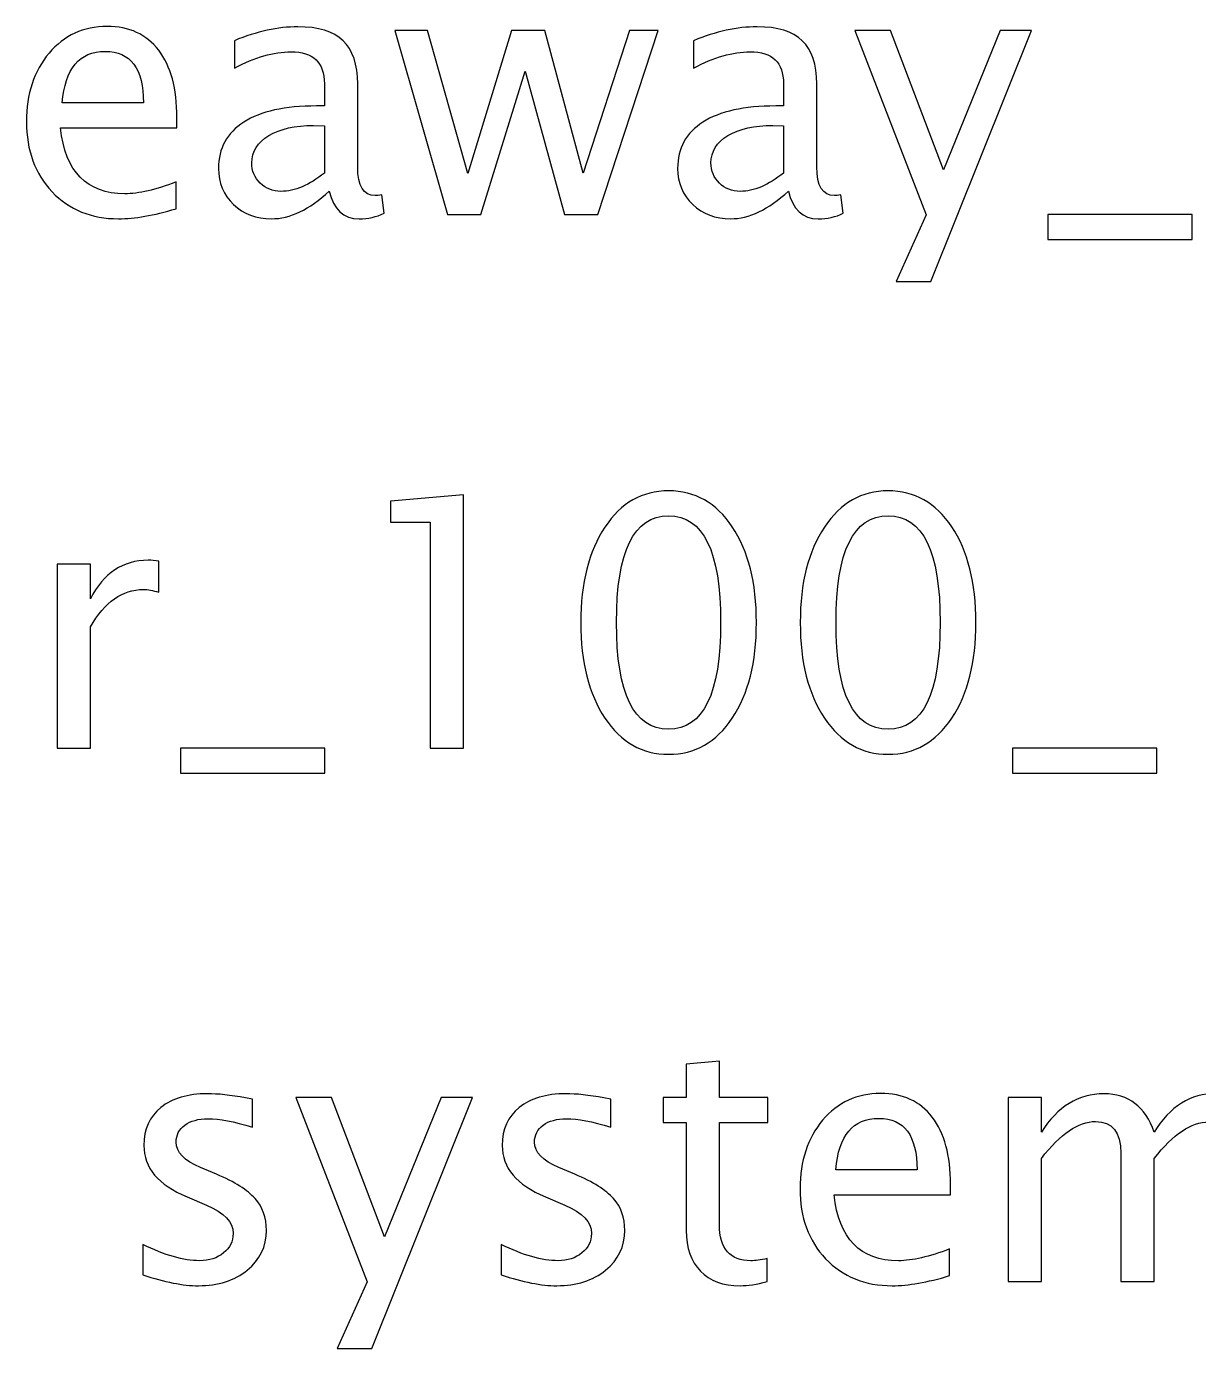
# Model space of a CAD drawing. Header units: centimetres. Extents: x -28.3 to 27.7, y -26.9 to 29.1.
# Drawn here: x -19.296 to -15.722, y 20.214 to 24.244 of the extents above; entities that cross this region are included whole.
import ezdxf

# ---------------------------------------------------------------- set-up
doc = ezdxf.new("R2010")
doc.units = ezdxf.units.CM
doc.header["$MEASUREMENT"] = 0
doc.layers.add('Layer 1', color=7, linetype='Continuous')

msp = doc.modelspace()

# ---------------------------------------------------------------- linework, layer by layer
at = {"layer": 'Layer 1'}
for points, knots in [([(-18.83968, 23.68843), (-18.90794, 23.66797), (-18.96633, 23.65774), (-19.01501, 23.65774), (-19.01501, 23.65774), (-19.09809, 23.65774), (-19.16565, 23.68526), (-19.21768, 23.74011), (-19.21768, 23.74011), (-19.26971, 23.79497), (-19.29582, 23.86605), (-19.29582, 23.95354), (-19.29582, 23.95354), (-19.29582, 24.03839), (-19.27289, 24.10806), (-19.22685, 24.16256), (-19.22685, 24.16256), (-19.18081, 24.21689), (-19.1219, 24.24405), (-19.05011, 24.24405), (-19.05011, 24.24405), (-18.9822, 24.24405), (-18.92964, 24.21989), (-18.8926, 24.17156), (-18.8926, 24.17156), (-18.85555, 24.12323), (-18.83703, 24.05479), (-18.83703, 23.96607), (-18.83703, 23.96607), (-18.83703, 23.96607), (-18.83756, 23.93502), (-18.83756, 23.93502), (-18.83756, 23.93502), (-18.83756, 23.93502), (-19.1921, 23.93502), (-19.1921, 23.93502), (-19.1921, 23.93502), (-19.17729, 23.80097), (-19.11185, 23.73394), (-18.99596, 23.73394), (-18.99596, 23.73394), (-18.95345, 23.73394), (-18.90142, 23.74593), (-18.83968, 23.76992), (-18.83968, 23.76992), (-18.83968, 23.76992), (-18.83968, 23.68843), (-18.83968, 23.68843)], [0, 0, 0, 0, 0.0769231, 0.0769231, 0.0769231, 0.0769231, 0.1538462, 0.1538462, 0.1538462, 0.1538462, 0.2307692, 0.2307692, 0.2307692, 0.2307692, 0.3076923, 0.3076923, 0.3076923, 0.3076923, 0.3846154, 0.3846154, 0.3846154, 0.3846154, 0.4615385, 0.4615385, 0.4615385, 0.4615385, 0.5384615, 0.5384615, 0.5384615, 0.5384615, 0.6153846, 0.6153846, 0.6153846, 0.6153846, 0.6923077, 0.6923077, 0.6923077, 0.6923077, 0.7692308, 0.7692308, 0.7692308, 0.7692308, 0.8461538, 0.8461538, 0.8461538, 0.8461538, 1, 1, 1, 1]), ([(-18.3726, 23.74188), (-18.43363, 23.68579), (-18.49237, 23.65774), (-18.54881, 23.65774), (-18.54881, 23.65774), (-18.5952, 23.65774), (-18.63383, 23.6722), (-18.66435, 23.70131), (-18.66435, 23.70131), (-18.69504, 23.73041), (-18.71038, 23.7671), (-18.71038, 23.81137), (-18.71038, 23.81137), (-18.71038, 23.87258), (-18.68463, 23.91968), (-18.63313, 23.95248), (-18.63313, 23.95248), (-18.58162, 23.98529), (-18.50771, 24.0017), (-18.41141, 24.0017), (-18.41141, 24.0017), (-18.41141, 24.0017), (-18.38759, 24.0017), (-18.38759, 24.0017), (-18.38759, 24.0017), (-18.38759, 24.0017), (-18.38759, 24.06925), (-18.38759, 24.06925), (-18.38759, 24.06925), (-18.38759, 24.13434), (-18.42146, 24.1668), (-18.48937, 24.1668), (-18.48937, 24.1668), (-18.54193, 24.1668), (-18.59944, 24.15022), (-18.6617, 24.11706), (-18.6617, 24.11706), (-18.6617, 24.11706), (-18.6617, 24.20066), (-18.6617, 24.20066), (-18.6617, 24.20066), (-18.59326, 24.22889), (-18.5287, 24.243), (-18.4682, 24.243), (-18.4682, 24.243), (-18.40594, 24.243), (-18.3599, 24.22889), (-18.33044, 24.20049), (-18.33044, 24.20049), (-18.30081, 24.17209), (-18.28599, 24.12834), (-18.28599, 24.06925), (-18.28599, 24.06925), (-18.28599, 24.06925), (-18.28599, 23.81578), (-18.28599, 23.81578), (-18.28599, 23.81578), (-18.28599, 23.75775), (-18.26818, 23.72865), (-18.23237, 23.72865), (-18.23237, 23.72865), (-18.22796, 23.72865), (-18.22144, 23.72935), (-18.21279, 23.73076), (-18.21279, 23.73076), (-18.21279, 23.73076), (-18.20556, 23.67432), (-18.20556, 23.67432), (-18.20556, 23.67432), (-18.22867, 23.66321), (-18.25407, 23.65774), (-18.28194, 23.65774), (-18.28194, 23.65774), (-18.32938, 23.65774), (-18.35955, 23.68579), (-18.3726, 23.74188)], [0, 0, 0, 0, 0.05, 0.05, 0.05, 0.05, 0.1, 0.1, 0.1, 0.1, 0.15, 0.15, 0.15, 0.15, 0.2, 0.2, 0.2, 0.2, 0.25, 0.25, 0.25, 0.25, 0.3, 0.3, 0.3, 0.3, 0.35, 0.35, 0.35, 0.35, 0.4, 0.4, 0.4, 0.4, 0.45, 0.45, 0.45, 0.45, 0.5, 0.5, 0.5, 0.5, 0.55, 0.55, 0.55, 0.55, 0.6, 0.6, 0.6, 0.6, 0.65, 0.65, 0.65, 0.65, 0.7, 0.7, 0.7, 0.7, 0.75, 0.75, 0.75, 0.75, 0.8, 0.8, 0.8, 0.8, 0.85, 0.85, 0.85, 0.85, 0.9, 0.9, 0.9, 0.9, 1, 1, 1, 1]), ([(-18.01171, 23.67044), (-18.01171, 23.67044), (-18.17258, 24.23135), (-18.17258, 24.23135), (-18.17258, 24.23135), (-18.17258, 24.23135), (-18.07345, 24.23135), (-18.07345, 24.23135), (-18.07345, 24.23135), (-18.07345, 24.23135), (-17.95015, 23.79585), (-17.95015, 23.79585), (-17.95015, 23.79585), (-17.95015, 23.79585), (-17.81716, 24.23135), (-17.81716, 24.23135), (-17.81716, 24.23135), (-17.81716, 24.23135), (-17.71556, 24.23135), (-17.71556, 24.23135), (-17.71556, 24.23135), (-17.71556, 24.23135), (-17.59861, 23.79656), (-17.59861, 23.79656), (-17.59861, 23.79656), (-17.59861, 23.79656), (-17.45715, 24.23135), (-17.45715, 24.23135), (-17.45715, 24.23135), (-17.45715, 24.23135), (-17.37037, 24.23135), (-17.37037, 24.23135), (-17.37037, 24.23135), (-17.37037, 24.23135), (-17.55346, 23.67044), (-17.55346, 23.67044), (-17.55346, 23.67044), (-17.55346, 23.67044), (-17.65506, 23.67044), (-17.65506, 23.67044), (-17.65506, 23.67044), (-17.65506, 23.67044), (-17.77535, 24.10788), (-17.77535, 24.10788), (-17.77535, 24.10788), (-17.77535, 24.10788), (-17.91011, 23.67044), (-17.91011, 23.67044), (-17.91011, 23.67044), (-17.91011, 23.67044), (-18.01171, 23.67044), (-18.01171, 23.67044)], [0, 0, 0, 0, 0.0714286, 0.0714286, 0.0714286, 0.0714286, 0.1428571, 0.1428571, 0.1428571, 0.1428571, 0.2142857, 0.2142857, 0.2142857, 0.2142857, 0.2857143, 0.2857143, 0.2857143, 0.2857143, 0.3571429, 0.3571429, 0.3571429, 0.3571429, 0.4285714, 0.4285714, 0.4285714, 0.4285714, 0.5, 0.5, 0.5, 0.5, 0.5714286, 0.5714286, 0.5714286, 0.5714286, 0.6428571, 0.6428571, 0.6428571, 0.6428571, 0.7142857, 0.7142857, 0.7142857, 0.7142857, 0.7857143, 0.7857143, 0.7857143, 0.7857143, 0.8571429, 0.8571429, 0.8571429, 0.8571429, 1, 1, 1, 1]), ([(-16.97279, 23.74188), (-17.03382, 23.68579), (-17.09256, 23.65774), (-17.149, 23.65774), (-17.149, 23.65774), (-17.19539, 23.65774), (-17.23402, 23.6722), (-17.26454, 23.70131), (-17.26454, 23.70131), (-17.29523, 23.73041), (-17.31057, 23.7671), (-17.31057, 23.81137), (-17.31057, 23.81137), (-17.31057, 23.87258), (-17.28482, 23.91968), (-17.23332, 23.95248), (-17.23332, 23.95248), (-17.18181, 23.98529), (-17.1079, 24.0017), (-17.0116, 24.0017), (-17.0116, 24.0017), (-17.0116, 24.0017), (-16.98778, 24.0017), (-16.98778, 24.0017), (-16.98778, 24.0017), (-16.98778, 24.0017), (-16.98778, 24.06925), (-16.98778, 24.06925), (-16.98778, 24.06925), (-16.98778, 24.13434), (-17.02165, 24.1668), (-17.08956, 24.1668), (-17.08956, 24.1668), (-17.14212, 24.1668), (-17.19963, 24.15022), (-17.26189, 24.11706), (-17.26189, 24.11706), (-17.26189, 24.11706), (-17.26189, 24.20066), (-17.26189, 24.20066), (-17.26189, 24.20066), (-17.19345, 24.22889), (-17.12889, 24.243), (-17.06839, 24.243), (-17.06839, 24.243), (-17.00613, 24.243), (-16.96009, 24.22889), (-16.93063, 24.20049), (-16.93063, 24.20049), (-16.901, 24.17209), (-16.88618, 24.12834), (-16.88618, 24.06925), (-16.88618, 24.06925), (-16.88618, 24.06925), (-16.88618, 23.81578), (-16.88618, 23.81578), (-16.88618, 23.81578), (-16.88618, 23.75775), (-16.86837, 23.72865), (-16.83256, 23.72865), (-16.83256, 23.72865), (-16.82815, 23.72865), (-16.82163, 23.72935), (-16.81298, 23.73076), (-16.81298, 23.73076), (-16.81298, 23.73076), (-16.80575, 23.67432), (-16.80575, 23.67432), (-16.80575, 23.67432), (-16.82886, 23.66321), (-16.85426, 23.65774), (-16.88213, 23.65774), (-16.88213, 23.65774), (-16.92957, 23.65774), (-16.95974, 23.68579), (-16.97279, 23.74188)], [0, 0, 0, 0, 0.05, 0.05, 0.05, 0.05, 0.1, 0.1, 0.1, 0.1, 0.15, 0.15, 0.15, 0.15, 0.2, 0.2, 0.2, 0.2, 0.25, 0.25, 0.25, 0.25, 0.3, 0.3, 0.3, 0.3, 0.35, 0.35, 0.35, 0.35, 0.4, 0.4, 0.4, 0.4, 0.45, 0.45, 0.45, 0.45, 0.5, 0.5, 0.5, 0.5, 0.55, 0.55, 0.55, 0.55, 0.6, 0.6, 0.6, 0.6, 0.65, 0.65, 0.65, 0.65, 0.7, 0.7, 0.7, 0.7, 0.75, 0.75, 0.75, 0.75, 0.8, 0.8, 0.8, 0.8, 0.85, 0.85, 0.85, 0.85, 0.9, 0.9, 0.9, 0.9, 1, 1, 1, 1]), ([(-16.64436, 23.46618), (-16.64436, 23.46618), (-16.55334, 23.66973), (-16.55334, 23.66973), (-16.55334, 23.66973), (-16.55334, 23.66973), (-16.77065, 24.23135), (-16.77065, 24.23135), (-16.77065, 24.23135), (-16.77065, 24.23135), (-16.66165, 24.23135), (-16.66165, 24.23135), (-16.66165, 24.23135), (-16.66165, 24.23135), (-16.50007, 23.80661), (-16.50007, 23.80661), (-16.50007, 23.80661), (-16.50007, 23.80661), (-16.32774, 24.23135), (-16.32774, 24.23135), (-16.32774, 24.23135), (-16.32774, 24.23135), (-16.23196, 24.23135), (-16.23196, 24.23135), (-16.23196, 24.23135), (-16.23196, 24.23135), (-16.53853, 23.46618), (-16.53853, 23.46618), (-16.53853, 23.46618), (-16.53853, 23.46618), (-16.64436, 23.46618), (-16.64436, 23.46618)], [0, 0, 0, 0, 0.1111111, 0.1111111, 0.1111111, 0.1111111, 0.2222222, 0.2222222, 0.2222222, 0.2222222, 0.3333333, 0.3333333, 0.3333333, 0.3333333, 0.4444444, 0.4444444, 0.4444444, 0.4444444, 0.5555556, 0.5555556, 0.5555556, 0.5555556, 0.6666667, 0.6666667, 0.6666667, 0.6666667, 0.7777778, 0.7777778, 0.7777778, 0.7777778, 1, 1, 1, 1]), ([(-19.18681, 24.01122), (-19.18681, 24.01122), (-18.93916, 24.01122), (-18.93916, 24.01122), (-18.93916, 24.01122), (-18.93916, 24.11564), (-18.97814, 24.16786), (-19.05593, 24.16786), (-19.05593, 24.16786), (-19.13425, 24.16786), (-19.17782, 24.11564), (-19.18681, 24.01122)], [0, 0, 0, 0, 0.25, 0.25, 0.25, 0.25, 0.5, 0.5, 0.5, 0.5, 1, 1, 1, 1]), ([(-18.38759, 23.79726), (-18.38759, 23.79726), (-18.38759, 23.94137), (-18.38759, 23.94137), (-18.38759, 23.94137), (-18.38759, 23.94137), (-18.42022, 23.94243), (-18.42022, 23.94243), (-18.42022, 23.94243), (-18.47667, 23.94243), (-18.52218, 23.93202), (-18.55693, 23.91121), (-18.55693, 23.91121), (-18.5915, 23.89022), (-18.60878, 23.86253), (-18.60878, 23.82795), (-18.60878, 23.82795), (-18.60878, 23.80379), (-18.60014, 23.78333), (-18.58303, 23.76657), (-18.58303, 23.76657), (-18.56575, 23.74981), (-18.54475, 23.74135), (-18.51988, 23.74135), (-18.51988, 23.74135), (-18.47755, 23.74135), (-18.43345, 23.76005), (-18.38759, 23.79726)], [0, 0, 0, 0, 0.125, 0.125, 0.125, 0.125, 0.25, 0.25, 0.25, 0.25, 0.375, 0.375, 0.375, 0.375, 0.5, 0.5, 0.5, 0.5, 0.625, 0.625, 0.625, 0.625, 0.75, 0.75, 0.75, 0.75, 1, 1, 1, 1]), ([(-16.98778, 23.79726), (-16.98778, 23.79726), (-16.98778, 23.94137), (-16.98778, 23.94137), (-16.98778, 23.94137), (-16.98778, 23.94137), (-17.02041, 23.94243), (-17.02041, 23.94243), (-17.02041, 23.94243), (-17.07686, 23.94243), (-17.12237, 23.93202), (-17.15712, 23.91121), (-17.15712, 23.91121), (-17.19169, 23.89022), (-17.20897, 23.86253), (-17.20897, 23.82795), (-17.20897, 23.82795), (-17.20897, 23.80379), (-17.20033, 23.78333), (-17.18322, 23.76657), (-17.18322, 23.76657), (-17.16594, 23.74981), (-17.14494, 23.74135), (-17.12007, 23.74135), (-17.12007, 23.74135), (-17.07774, 23.74135), (-17.03364, 23.76005), (-16.98778, 23.79726)], [0, 0, 0, 0, 0.125, 0.125, 0.125, 0.125, 0.25, 0.25, 0.25, 0.25, 0.375, 0.375, 0.375, 0.375, 0.5, 0.5, 0.5, 0.5, 0.625, 0.625, 0.625, 0.625, 0.75, 0.75, 0.75, 0.75, 1, 1, 1, 1]), ([(-16.18169, 23.59424), (-16.18169, 23.59424), (-16.18169, 23.67044), (-16.18169, 23.67044), (-16.18169, 23.67044), (-16.18169, 23.67044), (-15.74142, 23.67044), (-15.74142, 23.67044), (-15.74142, 23.67044), (-15.74142, 23.67044), (-15.74142, 23.59424), (-15.74142, 23.59424), (-15.74142, 23.59424), (-15.74142, 23.59424), (-16.18169, 23.59424), (-16.18169, 23.59424)], [0, 0, 0, 0, 0.2, 0.2, 0.2, 0.2, 0.4, 0.4, 0.4, 0.4, 0.6, 0.6, 0.6, 0.6, 1, 1, 1, 1]), ([(-18.06455, 22.04413), (-18.06455, 22.04413), (-18.06455, 22.7331), (-18.06455, 22.7331), (-18.06455, 22.7331), (-18.06455, 22.7331), (-18.18626, 22.7331), (-18.18626, 22.7331), (-18.18626, 22.7331), (-18.18626, 22.7331), (-18.18626, 22.7966), (-18.18626, 22.7966), (-18.18626, 22.7966), (-18.18626, 22.7966), (-17.96295, 22.81565), (-17.96295, 22.81565), (-17.96295, 22.81565), (-17.96295, 22.81565), (-17.96295, 22.04413), (-17.96295, 22.04413), (-17.96295, 22.04413), (-17.96295, 22.04413), (-18.06455, 22.04413), (-18.06455, 22.04413)], [0, 0, 0, 0, 0.1428571, 0.1428571, 0.1428571, 0.1428571, 0.2857143, 0.2857143, 0.2857143, 0.2857143, 0.4285714, 0.4285714, 0.4285714, 0.4285714, 0.5714286, 0.5714286, 0.5714286, 0.5714286, 0.7142857, 0.7142857, 0.7142857, 0.7142857, 1, 1, 1, 1]), ([(-17.33818, 22.02508), (-17.41843, 22.02508), (-17.48317, 22.06195), (-17.5322, 22.1355), (-17.5322, 22.1355), (-17.58142, 22.20905), (-17.60594, 22.30607), (-17.60594, 22.42672), (-17.60594, 22.42672), (-17.60594, 22.54737), (-17.58142, 22.64438), (-17.5322, 22.71793), (-17.5322, 22.71793), (-17.48317, 22.79149), (-17.41843, 22.82835), (-17.33818, 22.82835), (-17.33818, 22.82835), (-17.25757, 22.82835), (-17.19283, 22.79166), (-17.1438, 22.71829), (-17.1438, 22.71829), (-17.09494, 22.64491), (-17.07042, 22.54772), (-17.07042, 22.42672), (-17.07042, 22.42672), (-17.07042, 22.30607), (-17.09494, 22.20905), (-17.1438, 22.1355), (-17.1438, 22.1355), (-17.19283, 22.06195), (-17.25757, 22.02508), (-17.33818, 22.02508)], [0, 0, 0, 0, 0.1111111, 0.1111111, 0.1111111, 0.1111111, 0.2222222, 0.2222222, 0.2222222, 0.2222222, 0.3333333, 0.3333333, 0.3333333, 0.3333333, 0.4444444, 0.4444444, 0.4444444, 0.4444444, 0.5555556, 0.5555556, 0.5555556, 0.5555556, 0.6666667, 0.6666667, 0.6666667, 0.6666667, 0.7777778, 0.7777778, 0.7777778, 0.7777778, 1, 1, 1, 1]), ([(-16.66896, 22.02508), (-16.74921, 22.02508), (-16.81395, 22.06195), (-16.86298, 22.1355), (-16.86298, 22.1355), (-16.9122, 22.20905), (-16.93672, 22.30607), (-16.93672, 22.42672), (-16.93672, 22.42672), (-16.93672, 22.54737), (-16.9122, 22.64438), (-16.86298, 22.71793), (-16.86298, 22.71793), (-16.81395, 22.79149), (-16.74921, 22.82835), (-16.66896, 22.82835), (-16.66896, 22.82835), (-16.58835, 22.82835), (-16.52361, 22.79166), (-16.47458, 22.71829), (-16.47458, 22.71829), (-16.42572, 22.64491), (-16.4012, 22.54772), (-16.4012, 22.42672), (-16.4012, 22.42672), (-16.4012, 22.30607), (-16.42572, 22.20905), (-16.47458, 22.1355), (-16.47458, 22.1355), (-16.52361, 22.06195), (-16.58835, 22.02508), (-16.66896, 22.02508)], [0, 0, 0, 0, 0.1111111, 0.1111111, 0.1111111, 0.1111111, 0.2222222, 0.2222222, 0.2222222, 0.2222222, 0.3333333, 0.3333333, 0.3333333, 0.3333333, 0.4444444, 0.4444444, 0.4444444, 0.4444444, 0.5555556, 0.5555556, 0.5555556, 0.5555556, 0.6666667, 0.6666667, 0.6666667, 0.6666667, 0.7777778, 0.7777778, 0.7777778, 0.7777778, 1, 1, 1, 1]), ([(-17.33835, 22.10128), (-17.23234, 22.10128), (-17.17943, 22.20976), (-17.17943, 22.42672), (-17.17943, 22.42672), (-17.17943, 22.64367), (-17.23234, 22.75215), (-17.33835, 22.75215), (-17.33835, 22.75215), (-17.44401, 22.75215), (-17.49693, 22.64367), (-17.49693, 22.42672), (-17.49693, 22.42672), (-17.49693, 22.20976), (-17.44401, 22.10128), (-17.33835, 22.10128)], [0, 0, 0, 0, 0.2, 0.2, 0.2, 0.2, 0.4, 0.4, 0.4, 0.4, 0.6, 0.6, 0.6, 0.6, 1, 1, 1, 1]), ([(-16.66913, 22.10128), (-16.56312, 22.10128), (-16.51021, 22.20976), (-16.51021, 22.42672), (-16.51021, 22.42672), (-16.51021, 22.64367), (-16.56312, 22.75215), (-16.66913, 22.75215), (-16.66913, 22.75215), (-16.77479, 22.75215), (-16.82771, 22.64367), (-16.82771, 22.42672), (-16.82771, 22.42672), (-16.82771, 22.20976), (-16.77479, 22.10128), (-16.66913, 22.10128)], [0, 0, 0, 0, 0.2, 0.2, 0.2, 0.2, 0.4, 0.4, 0.4, 0.4, 0.6, 0.6, 0.6, 0.6, 1, 1, 1, 1]), ([(-19.20242, 22.04413), (-19.20242, 22.04413), (-19.20242, 22.60504), (-19.20242, 22.60504), (-19.20242, 22.60504), (-19.20242, 22.60504), (-19.10082, 22.60504), (-19.10082, 22.60504), (-19.10082, 22.60504), (-19.10082, 22.60504), (-19.10082, 22.49904), (-19.10082, 22.49904), (-19.10082, 22.49904), (-19.06043, 22.57753), (-19.00187, 22.61669), (-18.92496, 22.61669), (-18.92496, 22.61669), (-18.91455, 22.61669), (-18.90362, 22.6158), (-18.89233, 22.61404), (-18.89233, 22.61404), (-18.89233, 22.61404), (-18.89233, 22.51897), (-18.89233, 22.51897), (-18.89233, 22.51897), (-18.90997, 22.52479), (-18.92549, 22.52779), (-18.9389, 22.52779), (-18.9389, 22.52779), (-19.00345, 22.52779), (-19.05743, 22.48969), (-19.10082, 22.41331), (-19.10082, 22.41331), (-19.10082, 22.41331), (-19.10082, 22.04413), (-19.10082, 22.04413), (-19.10082, 22.04413), (-19.10082, 22.04413), (-19.20242, 22.04413), (-19.20242, 22.04413)], [0, 0, 0, 0, 0.0909091, 0.0909091, 0.0909091, 0.0909091, 0.1818182, 0.1818182, 0.1818182, 0.1818182, 0.2727273, 0.2727273, 0.2727273, 0.2727273, 0.3636364, 0.3636364, 0.3636364, 0.3636364, 0.4545455, 0.4545455, 0.4545455, 0.4545455, 0.5454545, 0.5454545, 0.5454545, 0.5454545, 0.6363636, 0.6363636, 0.6363636, 0.6363636, 0.7272727, 0.7272727, 0.7272727, 0.7272727, 0.8181818, 0.8181818, 0.8181818, 0.8181818, 1, 1, 1, 1]), ([(-18.82654, 21.96793), (-18.82654, 21.96793), (-18.82654, 22.04413), (-18.82654, 22.04413), (-18.82654, 22.04413), (-18.82654, 22.04413), (-18.38627, 22.04413), (-18.38627, 22.04413), (-18.38627, 22.04413), (-18.38627, 22.04413), (-18.38627, 21.96793), (-18.38627, 21.96793), (-18.38627, 21.96793), (-18.38627, 21.96793), (-18.82654, 21.96793), (-18.82654, 21.96793)], [0, 0, 0, 0, 0.2, 0.2, 0.2, 0.2, 0.4, 0.4, 0.4, 0.4, 0.6, 0.6, 0.6, 0.6, 1, 1, 1, 1]), ([(-16.28972, 21.96793), (-16.28972, 21.96793), (-16.28972, 22.04413), (-16.28972, 22.04413), (-16.28972, 22.04413), (-16.28972, 22.04413), (-15.84945, 22.04413), (-15.84945, 22.04413), (-15.84945, 22.04413), (-15.84945, 22.04413), (-15.84945, 21.96793), (-15.84945, 21.96793), (-15.84945, 21.96793), (-15.84945, 21.96793), (-16.28972, 21.96793), (-16.28972, 21.96793)], [0, 0, 0, 0, 0.2, 0.2, 0.2, 0.2, 0.4, 0.4, 0.4, 0.4, 0.6, 0.6, 0.6, 0.6, 1, 1, 1, 1]), ([(-17.03796, 20.418), (-17.06935, 20.40935), (-17.09669, 20.40512), (-17.1198, 20.40512), (-17.1198, 20.40512), (-17.17166, 20.40512), (-17.21205, 20.41994), (-17.24098, 20.44957), (-17.24098, 20.44957), (-17.27008, 20.4792), (-17.28455, 20.5203), (-17.28455, 20.57304), (-17.28455, 20.57304), (-17.28455, 20.57304), (-17.28455, 20.90254), (-17.28455, 20.90254), (-17.28455, 20.90254), (-17.28455, 20.90254), (-17.35475, 20.90254), (-17.35475, 20.90254), (-17.35475, 20.90254), (-17.35475, 20.90254), (-17.35475, 20.97873), (-17.35475, 20.97873), (-17.35475, 20.97873), (-17.35475, 20.97873), (-17.28455, 20.97873), (-17.28455, 20.97873), (-17.28455, 20.97873), (-17.28455, 20.97873), (-17.28455, 21.08016), (-17.28455, 21.08016), (-17.28455, 21.08016), (-17.28455, 21.08016), (-17.18295, 21.08986), (-17.18295, 21.08986), (-17.18295, 21.08986), (-17.18295, 21.08986), (-17.18295, 20.97873), (-17.18295, 20.97873), (-17.18295, 20.97873), (-17.18295, 20.97873), (-17.03584, 20.97873), (-17.03584, 20.97873), (-17.03584, 20.97873), (-17.03584, 20.97873), (-17.03584, 20.90254), (-17.03584, 20.90254), (-17.03584, 20.90254), (-17.03584, 20.90254), (-17.18295, 20.90254), (-17.18295, 20.90254), (-17.18295, 20.90254), (-17.18295, 20.90254), (-17.18295, 20.59139), (-17.18295, 20.59139), (-17.18295, 20.59139), (-17.18295, 20.51801), (-17.15102, 20.48132), (-17.08734, 20.48132), (-17.08734, 20.48132), (-17.07376, 20.48132), (-17.05736, 20.48361), (-17.03796, 20.48802), (-17.03796, 20.48802), (-17.03796, 20.48802), (-17.03796, 20.418), (-17.03796, 20.418)], [0, 0, 0, 0, 0.0555556, 0.0555556, 0.0555556, 0.0555556, 0.1111111, 0.1111111, 0.1111111, 0.1111111, 0.1666667, 0.1666667, 0.1666667, 0.1666667, 0.2222222, 0.2222222, 0.2222222, 0.2222222, 0.2777778, 0.2777778, 0.2777778, 0.2777778, 0.3333333, 0.3333333, 0.3333333, 0.3333333, 0.3888889, 0.3888889, 0.3888889, 0.3888889, 0.4444444, 0.4444444, 0.4444444, 0.4444444, 0.5, 0.5, 0.5, 0.5, 0.5555556, 0.5555556, 0.5555556, 0.5555556, 0.6111111, 0.6111111, 0.6111111, 0.6111111, 0.6666667, 0.6666667, 0.6666667, 0.6666667, 0.7222222, 0.7222222, 0.7222222, 0.7222222, 0.7777778, 0.7777778, 0.7777778, 0.7777778, 0.8333333, 0.8333333, 0.8333333, 0.8333333, 0.8888889, 0.8888889, 0.8888889, 0.8888889, 1, 1, 1, 1]), ([(-18.94101, 20.43793), (-18.94101, 20.43793), (-18.94101, 20.53106), (-18.94101, 20.53106), (-18.94101, 20.53106), (-18.87451, 20.4979), (-18.81683, 20.48132), (-18.76762, 20.48132), (-18.76762, 20.48132), (-18.73834, 20.48132), (-18.714, 20.48926), (-18.69477, 20.50513), (-18.69477, 20.50513), (-18.67554, 20.52083), (-18.66584, 20.54059), (-18.66584, 20.5644), (-18.66584, 20.5644), (-18.66584, 20.59915), (-18.69283, 20.6279), (-18.74681, 20.65065), (-18.74681, 20.65065), (-18.74681, 20.65065), (-18.80625, 20.67588), (-18.80625, 20.67588), (-18.80625, 20.67588), (-18.89391, 20.71221), (-18.93783, 20.76478), (-18.93783, 20.83304), (-18.93783, 20.83304), (-18.93783, 20.8819), (-18.92055, 20.92035), (-18.88598, 20.9484), (-18.88598, 20.9484), (-18.8514, 20.97644), (-18.80395, 20.99038), (-18.74381, 20.99038), (-18.74381, 20.99038), (-18.71259, 20.99038), (-18.67378, 20.98614), (-18.62774, 20.9775), (-18.62774, 20.9775), (-18.62774, 20.9775), (-18.60658, 20.97344), (-18.60658, 20.97344), (-18.60658, 20.97344), (-18.60658, 20.97344), (-18.60658, 20.88878), (-18.60658, 20.88878), (-18.60658, 20.88878), (-18.6632, 20.90571), (-18.70835, 20.91418), (-18.74204, 20.91418), (-18.74204, 20.91418), (-18.77168, 20.91418), (-18.79514, 20.90765), (-18.81295, 20.89477), (-18.81295, 20.89477), (-18.83059, 20.8819), (-18.83941, 20.86461), (-18.83941, 20.84292), (-18.83941, 20.84292), (-18.83941, 20.8124), (-18.81471, 20.78647), (-18.76515, 20.76548), (-18.76515, 20.76548), (-18.76515, 20.76548), (-18.71629, 20.74484), (-18.71629, 20.74484), (-18.71629, 20.74484), (-18.6609, 20.72156), (-18.62175, 20.69687), (-18.59882, 20.67094), (-18.59882, 20.67094), (-18.57571, 20.64501), (-18.56424, 20.61255), (-18.56424, 20.57375), (-18.56424, 20.57375), (-18.56424, 20.52453), (-18.58365, 20.48414), (-18.62263, 20.45257), (-18.62263, 20.45257), (-18.66143, 20.42099), (-18.71117, 20.40512), (-18.77168, 20.40512), (-18.77168, 20.40512), (-18.81824, 20.40512), (-18.87451, 20.41606), (-18.94101, 20.43793)], [0, 0, 0, 0, 0.0434783, 0.0434783, 0.0434783, 0.0434783, 0.0869565, 0.0869565, 0.0869565, 0.0869565, 0.1304348, 0.1304348, 0.1304348, 0.1304348, 0.173913, 0.173913, 0.173913, 0.173913, 0.2173913, 0.2173913, 0.2173913, 0.2173913, 0.2608696, 0.2608696, 0.2608696, 0.2608696, 0.3043478, 0.3043478, 0.3043478, 0.3043478, 0.3478261, 0.3478261, 0.3478261, 0.3478261, 0.3913043, 0.3913043, 0.3913043, 0.3913043, 0.4347826, 0.4347826, 0.4347826, 0.4347826, 0.4782609, 0.4782609, 0.4782609, 0.4782609, 0.5217391, 0.5217391, 0.5217391, 0.5217391, 0.5652174, 0.5652174, 0.5652174, 0.5652174, 0.6086957, 0.6086957, 0.6086957, 0.6086957, 0.6521739, 0.6521739, 0.6521739, 0.6521739, 0.6956522, 0.6956522, 0.6956522, 0.6956522, 0.7391304, 0.7391304, 0.7391304, 0.7391304, 0.7826087, 0.7826087, 0.7826087, 0.7826087, 0.826087, 0.826087, 0.826087, 0.826087, 0.8695652, 0.8695652, 0.8695652, 0.8695652, 0.9130435, 0.9130435, 0.9130435, 0.9130435, 1, 1, 1, 1]), ([(-18.34817, 20.21356), (-18.34817, 20.21356), (-18.25715, 20.41711), (-18.25715, 20.41711), (-18.25715, 20.41711), (-18.25715, 20.41711), (-18.47446, 20.97873), (-18.47446, 20.97873), (-18.47446, 20.97873), (-18.47446, 20.97873), (-18.36546, 20.97873), (-18.36546, 20.97873), (-18.36546, 20.97873), (-18.36546, 20.97873), (-18.20388, 20.55399), (-18.20388, 20.55399), (-18.20388, 20.55399), (-18.20388, 20.55399), (-18.03155, 20.97873), (-18.03155, 20.97873), (-18.03155, 20.97873), (-18.03155, 20.97873), (-17.93577, 20.97873), (-17.93577, 20.97873), (-17.93577, 20.97873), (-17.93577, 20.97873), (-18.24234, 20.21356), (-18.24234, 20.21356), (-18.24234, 20.21356), (-18.24234, 20.21356), (-18.34817, 20.21356), (-18.34817, 20.21356)], [0, 0, 0, 0, 0.1111111, 0.1111111, 0.1111111, 0.1111111, 0.2222222, 0.2222222, 0.2222222, 0.2222222, 0.3333333, 0.3333333, 0.3333333, 0.3333333, 0.4444444, 0.4444444, 0.4444444, 0.4444444, 0.5555556, 0.5555556, 0.5555556, 0.5555556, 0.6666667, 0.6666667, 0.6666667, 0.6666667, 0.7777778, 0.7777778, 0.7777778, 0.7777778, 1, 1, 1, 1]), ([(-17.84846, 20.43793), (-17.84846, 20.43793), (-17.84846, 20.53106), (-17.84846, 20.53106), (-17.84846, 20.53106), (-17.78196, 20.4979), (-17.72428, 20.48132), (-17.67507, 20.48132), (-17.67507, 20.48132), (-17.64579, 20.48132), (-17.62145, 20.48926), (-17.60222, 20.50513), (-17.60222, 20.50513), (-17.58299, 20.52083), (-17.57329, 20.54059), (-17.57329, 20.5644), (-17.57329, 20.5644), (-17.57329, 20.59915), (-17.60028, 20.6279), (-17.65426, 20.65065), (-17.65426, 20.65065), (-17.65426, 20.65065), (-17.7137, 20.67588), (-17.7137, 20.67588), (-17.7137, 20.67588), (-17.80136, 20.71221), (-17.84528, 20.76478), (-17.84528, 20.83304), (-17.84528, 20.83304), (-17.84528, 20.8819), (-17.828, 20.92035), (-17.79343, 20.9484), (-17.79343, 20.9484), (-17.75885, 20.97644), (-17.7114, 20.99038), (-17.65126, 20.99038), (-17.65126, 20.99038), (-17.62004, 20.99038), (-17.58123, 20.98614), (-17.53519, 20.9775), (-17.53519, 20.9775), (-17.53519, 20.9775), (-17.51403, 20.97344), (-17.51403, 20.97344), (-17.51403, 20.97344), (-17.51403, 20.97344), (-17.51403, 20.88878), (-17.51403, 20.88878), (-17.51403, 20.88878), (-17.57065, 20.90571), (-17.6158, 20.91418), (-17.64949, 20.91418), (-17.64949, 20.91418), (-17.67913, 20.91418), (-17.70259, 20.90765), (-17.7204, 20.89477), (-17.7204, 20.89477), (-17.73804, 20.8819), (-17.74686, 20.86461), (-17.74686, 20.84292), (-17.74686, 20.84292), (-17.74686, 20.8124), (-17.72216, 20.78647), (-17.6726, 20.76548), (-17.6726, 20.76548), (-17.6726, 20.76548), (-17.62374, 20.74484), (-17.62374, 20.74484), (-17.62374, 20.74484), (-17.56835, 20.72156), (-17.5292, 20.69687), (-17.50627, 20.67094), (-17.50627, 20.67094), (-17.48316, 20.64501), (-17.47169, 20.61255), (-17.47169, 20.57375), (-17.47169, 20.57375), (-17.47169, 20.52453), (-17.4911, 20.48414), (-17.53008, 20.45257), (-17.53008, 20.45257), (-17.56888, 20.42099), (-17.61862, 20.40512), (-17.67913, 20.40512), (-17.67913, 20.40512), (-17.72569, 20.40512), (-17.78196, 20.41606), (-17.84846, 20.43793)], [0, 0, 0, 0, 0.0434783, 0.0434783, 0.0434783, 0.0434783, 0.0869565, 0.0869565, 0.0869565, 0.0869565, 0.1304348, 0.1304348, 0.1304348, 0.1304348, 0.173913, 0.173913, 0.173913, 0.173913, 0.2173913, 0.2173913, 0.2173913, 0.2173913, 0.2608696, 0.2608696, 0.2608696, 0.2608696, 0.3043478, 0.3043478, 0.3043478, 0.3043478, 0.3478261, 0.3478261, 0.3478261, 0.3478261, 0.3913043, 0.3913043, 0.3913043, 0.3913043, 0.4347826, 0.4347826, 0.4347826, 0.4347826, 0.4782609, 0.4782609, 0.4782609, 0.4782609, 0.5217391, 0.5217391, 0.5217391, 0.5217391, 0.5652174, 0.5652174, 0.5652174, 0.5652174, 0.6086957, 0.6086957, 0.6086957, 0.6086957, 0.6521739, 0.6521739, 0.6521739, 0.6521739, 0.6956522, 0.6956522, 0.6956522, 0.6956522, 0.7391304, 0.7391304, 0.7391304, 0.7391304, 0.7826087, 0.7826087, 0.7826087, 0.7826087, 0.826087, 0.826087, 0.826087, 0.826087, 0.8695652, 0.8695652, 0.8695652, 0.8695652, 0.9130435, 0.9130435, 0.9130435, 0.9130435, 1, 1, 1, 1]), ([(-16.48127, 20.43581), (-16.54953, 20.41535), (-16.60792, 20.40512), (-16.6566, 20.40512), (-16.6566, 20.40512), (-16.73968, 20.40512), (-16.80724, 20.43264), (-16.85927, 20.48749), (-16.85927, 20.48749), (-16.9113, 20.54235), (-16.93741, 20.61343), (-16.93741, 20.70092), (-16.93741, 20.70092), (-16.93741, 20.78577), (-16.91448, 20.85544), (-16.86844, 20.90994), (-16.86844, 20.90994), (-16.8224, 20.96427), (-16.76349, 20.99143), (-16.6917, 20.99143), (-16.6917, 20.99143), (-16.62379, 20.99143), (-16.57123, 20.96727), (-16.53419, 20.91894), (-16.53419, 20.91894), (-16.49714, 20.87061), (-16.47862, 20.80217), (-16.47862, 20.71345), (-16.47862, 20.71345), (-16.47862, 20.71345), (-16.47915, 20.6824), (-16.47915, 20.6824), (-16.47915, 20.6824), (-16.47915, 20.6824), (-16.83369, 20.6824), (-16.83369, 20.6824), (-16.83369, 20.6824), (-16.81888, 20.54835), (-16.75344, 20.48132), (-16.63755, 20.48132), (-16.63755, 20.48132), (-16.59504, 20.48132), (-16.54301, 20.49331), (-16.48127, 20.5173), (-16.48127, 20.5173), (-16.48127, 20.5173), (-16.48127, 20.43581), (-16.48127, 20.43581)], [0, 0, 0, 0, 0.0769231, 0.0769231, 0.0769231, 0.0769231, 0.1538462, 0.1538462, 0.1538462, 0.1538462, 0.2307692, 0.2307692, 0.2307692, 0.2307692, 0.3076923, 0.3076923, 0.3076923, 0.3076923, 0.3846154, 0.3846154, 0.3846154, 0.3846154, 0.4615385, 0.4615385, 0.4615385, 0.4615385, 0.5384615, 0.5384615, 0.5384615, 0.5384615, 0.6153846, 0.6153846, 0.6153846, 0.6153846, 0.6923077, 0.6923077, 0.6923077, 0.6923077, 0.7692308, 0.7692308, 0.7692308, 0.7692308, 0.8461538, 0.8461538, 0.8461538, 0.8461538, 1, 1, 1, 1]), ([(-16.30329, 20.41782), (-16.30329, 20.41782), (-16.30329, 20.97873), (-16.30329, 20.97873), (-16.30329, 20.97873), (-16.30329, 20.97873), (-16.20169, 20.97873), (-16.20169, 20.97873), (-16.20169, 20.97873), (-16.20169, 20.97873), (-16.20169, 20.87273), (-16.20169, 20.87273), (-16.20169, 20.87273), (-16.15213, 20.95122), (-16.08863, 20.99038), (-16.01084, 20.99038), (-16.01084, 20.99038), (-15.93587, 20.99038), (-15.8849, 20.95122), (-15.85773, 20.87273), (-15.85773, 20.87273), (-15.80958, 20.95192), (-15.74679, 20.99143), (-15.6697, 20.99143), (-15.6697, 20.99143), (-15.62049, 20.99143), (-15.58221, 20.97697), (-15.55487, 20.94787), (-15.55487, 20.94787), (-15.52753, 20.91876), (-15.51378, 20.87802), (-15.51378, 20.82563), (-15.51378, 20.82563), (-15.51378, 20.82563), (-15.51378, 20.41782), (-15.51378, 20.41782), (-15.51378, 20.41782), (-15.51378, 20.41782), (-15.61538, 20.41782), (-15.61538, 20.41782), (-15.61538, 20.41782), (-15.61538, 20.41782), (-15.61538, 20.80887), (-15.61538, 20.80887), (-15.61538, 20.80887), (-15.61538, 20.87273), (-15.64078, 20.90465), (-15.69158, 20.90465), (-15.69158, 20.90465), (-15.74432, 20.90465), (-15.7997, 20.86743), (-15.85773, 20.79282), (-15.85773, 20.79282), (-15.85773, 20.79282), (-15.85773, 20.41782), (-15.85773, 20.41782), (-15.85773, 20.41782), (-15.85773, 20.41782), (-15.95933, 20.41782), (-15.95933, 20.41782), (-15.95933, 20.41782), (-15.95933, 20.41782), (-15.95933, 20.80923), (-15.95933, 20.80923), (-15.95933, 20.80923), (-15.95933, 20.87361), (-15.98509, 20.90571), (-16.03677, 20.90571), (-16.03677, 20.90571), (-16.0881, 20.90571), (-16.14313, 20.86832), (-16.20169, 20.79335), (-16.20169, 20.79335), (-16.20169, 20.79335), (-16.20169, 20.41782), (-16.20169, 20.41782), (-16.20169, 20.41782), (-16.20169, 20.41782), (-16.30329, 20.41782), (-16.30329, 20.41782)], [0, 0, 0, 0, 0.047619, 0.047619, 0.047619, 0.047619, 0.0952381, 0.0952381, 0.0952381, 0.0952381, 0.1428571, 0.1428571, 0.1428571, 0.1428571, 0.1904762, 0.1904762, 0.1904762, 0.1904762, 0.2380952, 0.2380952, 0.2380952, 0.2380952, 0.2857143, 0.2857143, 0.2857143, 0.2857143, 0.3333333, 0.3333333, 0.3333333, 0.3333333, 0.3809524, 0.3809524, 0.3809524, 0.3809524, 0.4285714, 0.4285714, 0.4285714, 0.4285714, 0.4761905, 0.4761905, 0.4761905, 0.4761905, 0.5238095, 0.5238095, 0.5238095, 0.5238095, 0.5714286, 0.5714286, 0.5714286, 0.5714286, 0.6190476, 0.6190476, 0.6190476, 0.6190476, 0.6666667, 0.6666667, 0.6666667, 0.6666667, 0.7142857, 0.7142857, 0.7142857, 0.7142857, 0.7619048, 0.7619048, 0.7619048, 0.7619048, 0.8095238, 0.8095238, 0.8095238, 0.8095238, 0.8571429, 0.8571429, 0.8571429, 0.8571429, 0.9047619, 0.9047619, 0.9047619, 0.9047619, 1, 1, 1, 1]), ([(-16.8284, 20.7586), (-16.8284, 20.7586), (-16.58075, 20.7586), (-16.58075, 20.7586), (-16.58075, 20.7586), (-16.58075, 20.86302), (-16.61973, 20.91524), (-16.69752, 20.91524), (-16.69752, 20.91524), (-16.77584, 20.91524), (-16.81941, 20.86302), (-16.8284, 20.7586)], [0, 0, 0, 0, 0.25, 0.25, 0.25, 0.25, 0.5, 0.5, 0.5, 0.5, 1, 1, 1, 1])]:
    msp.add_open_spline(points, degree=3, knots=knots, dxfattribs=at)

doc.saveas('drawing.dxf')
